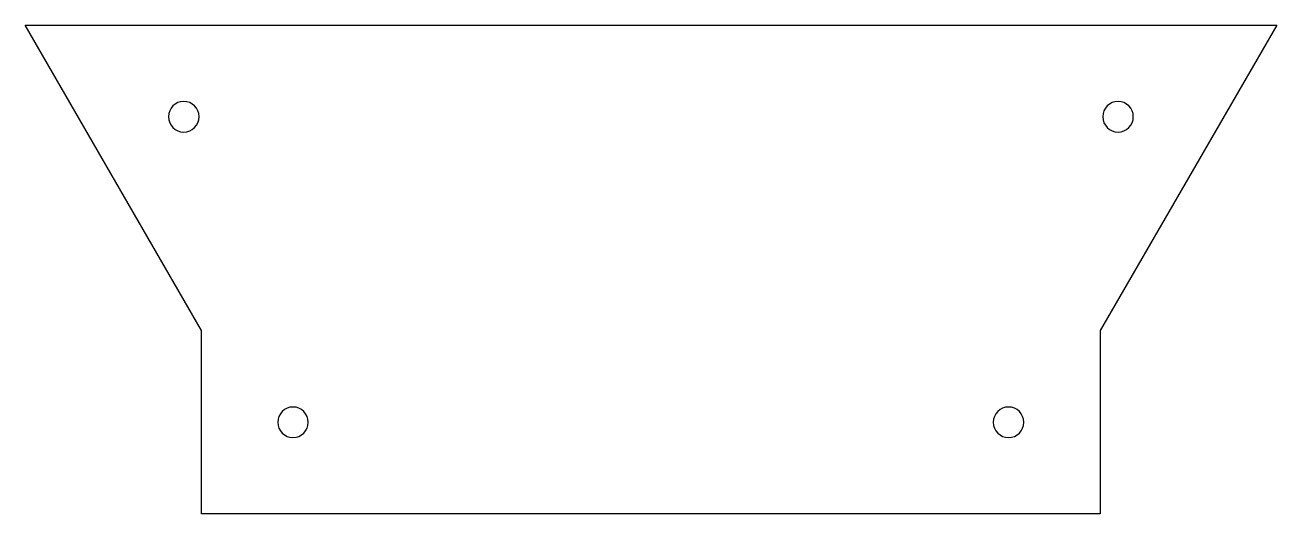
# Model space of a CAD drawing. Header units: millimetres. Extents: x 74 to 279, y 71 to 151.
import ezdxf

# ---------------------------------------------------------------- set-up
doc = ezdxf.new("R2010")
doc.units = ezdxf.units.MM
doc.header["$MEASUREMENT"] = 0
doc.layers.add('Layer0000', color=7, linetype='Continuous', lineweight=25)

msp = doc.modelspace()

# ---------------------------------------------------------------- linework, layer by layer
at = {"layer": 'Layer0000', "color": 7, "linetype": 'Continuous', "lineweight": 25}
for p, q in [((103.32, 100.77), (74.44, 150.77)), ((74.44, 150.77), (279.44, 150.77)), ((279.44, 150.77), (250.49, 100.77)), ((103.32, 70.77), (103.32, 100.77)), ((250.49, 100.77), (250.49, 70.77)), ((250.49, 70.77), (103.32, 70.77))]:
    msp.add_line(p, q, dxfattribs=at)
for centre, start, end in [((100.43, 135.77), 0, 180), ((253.42, 135.77), 0, 180), ((100.43, 135.77), 180, 0), ((253.42, 135.77), 180, 0), ((118.32, 85.77), 0, 180), ((235.49, 85.77), 0, 180), ((118.32, 85.77), 180, 0), ((235.49, 85.77), 180, 0)]:
    msp.add_arc(centre, 2.5, start, end, dxfattribs=at)

doc.saveas('drawing.dxf')
